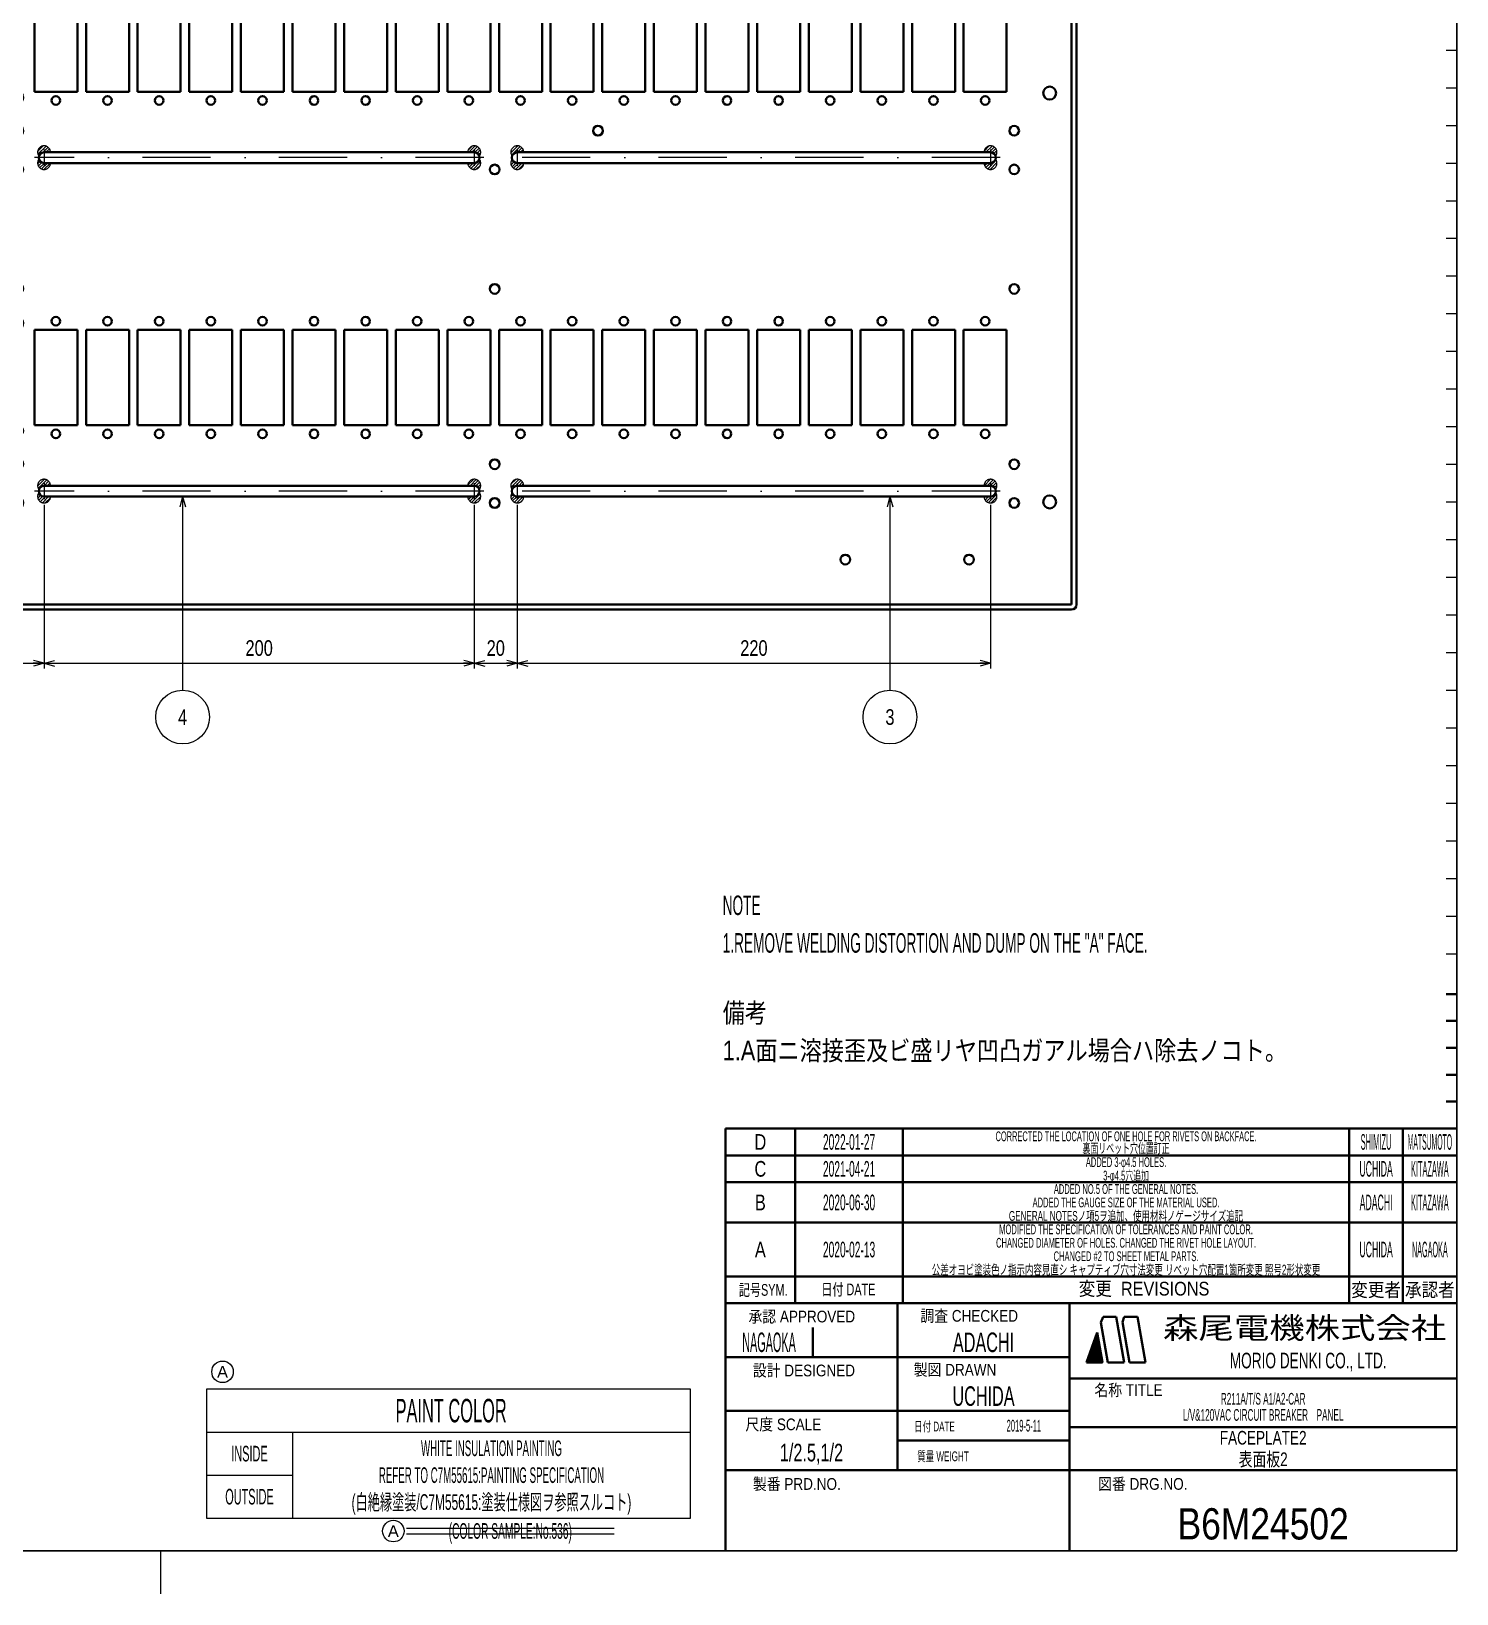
# Model space of a CAD drawing. Header units: millimetres. Extents: x 10 to 832, y 7 to 590.
# Drawn here: x 566.4 to 831.5, y 7 to 297.5 of the extents above; entities that cross this region are included whole.
import ezdxf
from ezdxf.enums import TextEntityAlignment as Align

# ---------------------------------------------------------------- set-up
doc = ezdxf.new("R2010")
doc.units = ezdxf.units.MM
doc.linetypes.add('DASHDOT', pattern=[25.3, 12.7, -6.3, 0, -6.3])
doc.linetypes.add('DIVIDE', pattern=[31.6, 12.7, -6.3, 0, -6.3, 0, -6.3])
for name, color, linetype in [('GR1_01', 7, 'Continuous'), ('GR1_02', 7, 'Continuous'), ('GR1_15', 7, 'Continuous'), ('GR1_16', 7, 'Continuous'), ('図面枠B6M', 7, 'Continuous'), ('表題、部品表_01', 7, 'Continuous'), ('表題、部品表_Layer1', 7, 'Continuous')]:
    doc.layers.add(name, color=color, linetype=linetype)
doc.styles.add('HG丸ｺﾞｼｯｸM-PRO', font='')
doc.styles.get('HG丸ｺﾞｼｯｸM-PRO').set_extended_font_data('HG丸ｺﾞｼｯｸM-PRO')
pattern_1 = [(45, (0, 0), (-0.28284271, 0.28284271), [])]

# ---------------------------------------------------------------- blocks, each defined once
blk = doc.blocks.new('BLKF023')
at = {"layer": '図面枠B6M', "color": 2, "linetype": 'Continuous', "lineweight": 25}
for p in [(831.5, 584), (9.5, 15)]:
    blk.add_line(p, (831.5, 15), dxfattribs=at)
at = {"layer": '図面枠B6M', "color": 4, "linetype": 'Continuous', "lineweight": 13}
for p, q in [((829.5, 294), (831.5, 294)), ((829.5, 287), (831.5, 287)), ((829.5, 280), (831.5, 280)), ((829.5, 273), (831.5, 273)), ((829.5, 266), (831.5, 266)), ((829.5, 259), (831.5, 259)), ((829.5, 252), (831.5, 252)), ((829.5, 245), (831.5, 245)), ((829.5, 238), (831.5, 238)), ((829.5, 231), (831.5, 231)), ((829.5, 224), (831.5, 224)), ((829.5, 217), (831.5, 217)), ((829.5, 210), (831.5, 210)), ((829.5, 203), (831.5, 203)), ((829.5, 196), (831.5, 196)), ((829.5, 189), (831.5, 189)), ((829.5, 182), (831.5, 182)), ((829.5, 175), (831.5, 175)), ((829.5, 168), (831.5, 168)), ((829.5, 161), (831.5, 161)), ((829.5, 154), (831.5, 154)), ((829.5, 147), (831.5, 147)), ((829.5, 140), (831.5, 140)), ((829.5, 133), (831.5, 133)), ((829.5, 126), (831.5, 126)), ((590.5, 7), (590.5, 15))]:
    blk.add_line(p, q, dxfattribs=at)
at = {"layer": '図面枠B6M', "color": 3, "linetype": 'Continuous', "lineweight": 35}
for p, q in [((831.5, 118.5), (829.5, 118.5)), ((831.5, 113.5), (829.5, 113.5)), ((831.5, 108.5), (829.5, 108.5)), ((831.5, 103.5), (829.5, 103.5)), ((831.5, 98.5), (829.5, 98.5)), ((695.5, 93.5), (695.5, 15)), ((695.5, 93.5), (831.5, 93.5)), ((708.5, 93.5), (708.5, 61)), ((728.5, 61), (728.5, 93.5)), ((811.5, 93.5), (811.5, 61)), ((821.5, 93.5), (821.5, 61)), ((831.5, 93.5), (829.5, 93.5)), ((695.5, 88.5), (831.5, 88.5)), ((695.5, 83.5), (831.5, 83.5)), ((695.5, 76), (831.5, 76)), ((695.5, 66), (831.5, 66)), ((695.5, 61), (831.5, 61)), ((727.5, 61), (727.5, 30)), ((759.5, 61), (759.5, 15)), ((765.34, 57.4), (765.73, 58.5)), ((765.73, 58.5), (768.14, 58.5)), ((769.64, 50), (768.14, 58.5)), ((769.68, 58.5), (769.32, 57.51)), ((769.68, 58.5), (772.14, 58.5)), ((773.64, 50), (772.14, 58.5)), ((711.73, 56.5), (711.73, 51)), ((762.64, 50), (764.66, 55.55)), ((764.49, 55.08), (764.71, 55.3)), ((764.57, 55.31), (764.68, 55.42)), ((764.65, 55.53), (764.66, 55.54)), ((765.64, 50), (764.66, 55.55)), ((766.64, 50), (765.34, 57.4)), ((770.64, 50), (769.32, 57.51)), ((762.66, 50), (765.19, 52.53)), ((762.71, 50.19), (765.17, 52.65)), ((762.79, 50.41), (765.15, 52.77)), ((762.8, 50), (765.21, 52.41)), ((762.87, 50.64), (765.13, 52.89)), ((762.94, 50), (765.24, 52.29)), ((762.95, 50.86), (765.11, 53.01)), ((763.04, 51.08), (765.09, 53.13)), ((763.12, 51.3), (765.07, 53.25)), ((763.2, 51.53), (765.05, 53.37)), ((763.28, 51.75), (765.02, 53.49)), ((763.36, 51.97), (765, 53.61)), ((763.44, 52.19), (764.98, 53.73)), ((763.52, 52.42), (764.96, 53.86)), ((763.6, 52.64), (764.94, 53.98)), ((763.68, 52.86), (764.92, 54.1)), ((763.76, 53.08), (764.9, 54.22)), ((763.84, 53.31), (764.88, 54.34)), ((763.93, 53.53), (764.85, 54.46)), ((764.01, 53.75), (764.83, 54.58)), ((764.09, 53.97), (764.81, 54.7)), ((764.17, 54.19), (764.79, 54.82)), ((764.25, 54.42), (764.77, 54.94)), ((764.33, 54.64), (764.75, 55.06)), ((764.41, 54.86), (764.73, 55.18)), ((695.5, 51), (759.5, 51)), ((762.64, 50), (765.64, 50)), ((763.08, 50), (765.26, 52.17)), ((763.22, 50), (765.28, 52.05)), ((763.36, 50), (765.3, 51.93)), ((763.51, 50), (765.32, 51.81)), ((763.65, 50), (765.34, 51.69)), ((763.79, 50), (765.36, 51.57)), ((763.93, 50), (765.38, 51.45)), ((764.07, 50), (765.41, 51.33)), ((764.21, 50), (765.43, 51.21)), ((764.35, 50), (765.45, 51.09)), ((764.5, 50), (765.47, 50.97)), ((764.64, 50), (765.49, 50.85)), ((764.78, 50), (765.51, 50.73)), ((764.92, 50), (765.53, 50.61)), ((765.06, 50), (765.55, 50.49)), ((765.2, 50), (765.58, 50.37)), ((765.34, 50), (765.6, 50.25)), ((765.49, 50), (765.62, 50.13)), ((765.63, 50), (765.64, 50.01)), ((766.64, 50), (769.64, 50)), ((770.64, 50), (773.64, 50)), ((759.5, 47), (831.5, 47)), ((695.5, 41), (759.5, 41)), ((759.5, 38), (831.5, 38)), ((727.5, 35.5), (759.5, 35.5)), ((695.5, 30), (831.5, 30))]:
    blk.add_line(p, q, dxfattribs=at)
at = {"layer": '図面枠B6M', "color": 4, "linetype": 'Continuous', "lineweight": 13, "style": 'HG丸ｺﾞｼｯｸM-PRO'}
for s, height, width, p in [('記号SYM.', 2.182, 0.69227, (702.53, 63.49)), ('日付 DATE', 2.182, 0.692507, (718.37, 63.58)), ('変更  REVISIONS', 2.5455, 0.887352, (773.35, 63.72)), ('変更者', 2.545, 0.887717, (816.5, 63.5)), ('承認者', 2.545, 0.887717, (826.5, 63.5)), ('承認 APPROVED', 2.1818, 0.863151, (709.71, 58.54)), ('調査 CHECKED', 2.182, 0.863174, (740.84, 58.67)), ('設計 DESIGNED', 2.1818, 0.862613, (710.11, 48.51)), ('製図 DRAWN', 2.182, 0.863099, (738.2, 48.65)), ('名称 TITLE', 2.182, 0.862489, (770.47, 44.87)), ('尺度 SCALE', 2.182, 0.862581, (706.28, 38.49)), ('日付 DATE', 1.818, 0.618255, (734.38, 38.09)), ('質量 WEIGHT', 1.818, 0.618812, (735.96, 32.55)), ('製番 PRD.NO.', 2.182, 0.863299, (708.79, 27.41)), ('図番 DRG.NO.', 2.182, 0.863083, (773.12, 27.42))]:
    blk.add_text(s, height=height, dxfattribs=dict(at, width=width)).set_placement(p, align=Align.MIDDLE_CENTER)
at = {"layer": '図面枠B6M', "color": 2, "linetype": 'Continuous', "lineweight": 25, "style": 'HG丸ｺﾞｼｯｸM-PRO', "width": 1.206081}
blk.add_text('森尾電機株式会社', height=4, dxfattribs=at).set_placement((803.22, 56.43), align=Align.MIDDLE_CENTER)
at = {"layer": '図面枠B6M', "color": 3, "linetype": 'Continuous', "lineweight": 35, "style": 'HG丸ｺﾞｼｯｸM-PRO', "width": 0.652197}
blk.add_text('MORIO DENKI CO., LTD.', height=2.9091, dxfattribs=at).set_placement((803.88, 50.36), align=Align.MIDDLE_CENTER)
blk = doc.blocks.new('BLKF024')
at = {"layer": '図面枠B6M', "color": 3, "linetype": 'Continuous', "lineweight": 35, "style": 'HG丸ｺﾞｼｯｸM-PRO'}
for s, height, width, p in [('C', 2.91, 0.782198, (702, 86)), ('2021-04-21', 2.909, 0.488281, (718.5, 86)), ('ADDED 3-φ4.5 HOLES.', 1.8182, 0.577519, (770, 87.25)), ('UCHIDA', 2.909, 0.415827, (816.5, 86)), ('KITAZAWA', 2.909, 0.308644, (826.5, 86)), ('ADDED NO.5 OF THE GENERAL NOTES.', 1.8182, 0.577833, (770, 82.25)), ('B', 2.91, 0.78204, (702, 79.75)), ('2020-06-30', 2.909, 0.488281, (718.5, 79.75)), ('ADACHI', 2.909, 0.415454, (816.5, 79.75)), ('KITAZAWA', 2.909, 0.308644, (826.5, 79.75)), ('MODIFIED THE SPECIFICATION OF TOLERANCES AND PAINT COLOR.', 1.8182, 0.578204, (770, 74.75)), ('A', 2.91, 0.782973, (702, 71)), ('2020-02-13', 2.909, 0.488281, (718.5, 71)), ('UCHIDA', 2.909, 0.415827, (816.5, 71)), ('NAGAOKA', 2.909, 0.334453, (826.5, 71)), ('NAGAOKA', 3.636, 0.414524, (703.61, 53.75)), ('ADACHI', 3.636, 0.619335, (743.5, 53.75)), ('UCHIDA', 3.636, 0.61989, (743.5, 43.75)), ('R211A/T/S A1/A2-CAR', 2.1818, 0.521924, (795.5, 43.25)), ('L/V&120VAC CIRCUIT BREAKER\u3000PANEL', 2.1818, 0.522042, (795.5, 40.25)), ('2019-5-11', 2.182, 0.482367, (751, 38.25)), ('1/2.5,1/2', 3.273, 0.691148, (711.5, 33.25)), ('FACEPLATE2', 2.545, 0.742092, (795.5, 36)), ('B6M24502', 5.818, 0.845653, (795.5, 20))]:
    blk.add_text(s, height=height, dxfattribs=dict(at, width=width)).set_placement(p, align=Align.MIDDLE_CENTER)
blk = doc.blocks.new('FXTIP_ARROW_E')
at = {"color": 0, "linetype": 'Continuous', "lineweight": -2}
for q in [(-1, 0), (-0.97, 0.26), (-0.97, -0.26)]:
    blk.add_line((0, 0), q, dxfattribs=at)
blk = doc.blocks.new('FXTIP_ARROW_S')
at = {"color": 0, "linetype": 'Continuous', "lineweight": -2}
for q in [(-1, 0), (-0.97, 0.26), (-0.97, -0.26)]:
    blk.add_line((0, 0), q, dxfattribs=at)
blk = doc.blocks.new('BLKF046')
at = {"layer": 'GR1_01', "color": 3, "linetype": 'Continuous', "lineweight": 35}
for p, q in [((759.88, 460), (540, 460)), ((540, 190), (540, 460)), ((540, 459.08), (759.88, 459.08)), ((759.88, 459.08), (759.88, 190.92)), ((760.8, 190.92), (760.8, 459.08)), ((759.88, 190.92), (540, 190.92)), ((759.88, 190), (540, 190))]:
    blk.add_line(p, q, dxfattribs=at)
for centre, start, end in [((759.88, 459.08), 0, 90), ((759.88, 190.92), 270, 0)]:
    blk.add_arc(centre, 0.92, start, end, dxfattribs=at)
blk = doc.blocks.new('BLKF045')
at = {"layer": 'GR1_01', "color": 3, "linetype": 'Continuous', "lineweight": 35}
for p, q in [((567, 428), (575, 428)), ((567, 410.24), (567, 428)), ((575, 428), (575, 410.24)), ((576.6, 428), (584.6, 428)), ((576.6, 410.24), (576.6, 428)), ((584.6, 428), (584.6, 410.24)), ((586.2, 428), (594.2, 428)), ((586.2, 410.24), (586.2, 428)), ((594.2, 428), (594.2, 410.24)), ((595.8, 428), (603.8, 428)), ((595.8, 410.24), (595.8, 428)), ((603.8, 428), (603.8, 410.24)), ((605.4, 428), (613.4, 428)), ((605.4, 410.24), (605.4, 428)), ((613.4, 428), (613.4, 410.24)), ((615, 428), (623, 428)), ((615, 410.24), (615, 428)), ((623, 428), (623, 410.24)), ((624.6, 428), (632.6, 428)), ((624.6, 410.24), (624.6, 428)), ((632.6, 428), (632.6, 410.24)), ((634.2, 428), (642.2, 428)), ((634.2, 410.24), (634.2, 428)), ((642.2, 428), (642.2, 410.24)), ((643.8, 428), (651.8, 428)), ((643.8, 410.24), (643.8, 428)), ((651.8, 428), (651.8, 410.24)), ((653.4, 428), (661.4, 428)), ((653.4, 410.24), (653.4, 428)), ((661.4, 428), (661.4, 410.24)), ((663, 428), (671, 428)), ((663, 410.24), (663, 428)), ((671, 428), (671, 410.24)), ((672.6, 428), (680.6, 428)), ((672.6, 410.24), (672.6, 428)), ((680.6, 428), (680.6, 410.24)), ((682.2, 428), (690.2, 428)), ((682.2, 410.24), (682.2, 428)), ((690.2, 428), (690.2, 410.24)), ((691.8, 428), (699.8, 428)), ((691.8, 410.24), (691.8, 428)), ((699.8, 428), (699.8, 410.24)), ((701.4, 428), (709.4, 428)), ((701.4, 410.24), (701.4, 428)), ((709.4, 428), (709.4, 410.24)), ((711, 428), (719, 428)), ((711, 410.24), (711, 428)), ((719, 428), (719, 410.24)), ((720.6, 428), (728.6, 428)), ((720.6, 410.24), (720.6, 428)), ((728.6, 428), (728.6, 410.24)), ((730.2, 428), (738.2, 428)), ((730.2, 410.24), (730.2, 428)), ((738.2, 428), (738.2, 410.24)), ((739.8, 428), (747.8, 428)), ((739.8, 410.24), (739.8, 428)), ((747.8, 428), (747.8, 410.24)), ((575, 410.24), (567, 410.24)), ((584.6, 410.24), (576.6, 410.24)), ((594.2, 410.24), (586.2, 410.24)), ((603.8, 410.24), (595.8, 410.24)), ((613.4, 410.24), (605.4, 410.24)), ((623, 410.24), (615, 410.24)), ((632.6, 410.24), (624.6, 410.24)), ((642.2, 410.24), (634.2, 410.24)), ((651.8, 410.24), (643.8, 410.24)), ((661.4, 410.24), (653.4, 410.24)), ((671, 410.24), (663, 410.24)), ((680.6, 410.24), (672.6, 410.24)), ((690.2, 410.24), (682.2, 410.24)), ((699.8, 410.24), (691.8, 410.24)), ((709.4, 410.24), (701.4, 410.24)), ((719, 410.24), (711, 410.24)), ((728.6, 410.24), (720.6, 410.24)), ((738.2, 410.24), (730.2, 410.24)), ((747.8, 410.24), (739.8, 410.24)), ((567, 366), (575, 366)), ((567, 348.24), (567, 366)), ((575, 366), (575, 348.24)), ((576.6, 366), (584.6, 366)), ((576.6, 348.24), (576.6, 366)), ((584.6, 366), (584.6, 348.24)), ((586.2, 366), (594.2, 366)), ((586.2, 348.24), (586.2, 366)), ((594.2, 366), (594.2, 348.24)), ((595.8, 366), (603.8, 366)), ((595.8, 348.24), (595.8, 366)), ((603.8, 366), (603.8, 348.24)), ((605.4, 366), (613.4, 366)), ((605.4, 348.24), (605.4, 366)), ((613.4, 366), (613.4, 348.24)), ((615, 366), (623, 366)), ((615, 348.24), (615, 366)), ((623, 366), (623, 348.24)), ((624.6, 366), (632.6, 366)), ((624.6, 348.24), (624.6, 366)), ((632.6, 366), (632.6, 348.24)), ((634.2, 366), (642.2, 366)), ((634.2, 348.24), (634.2, 366)), ((642.2, 366), (642.2, 348.24)), ((643.8, 366), (651.8, 366)), ((643.8, 348.24), (643.8, 366)), ((651.8, 366), (651.8, 348.24)), ((653.4, 366), (661.4, 366)), ((653.4, 348.24), (653.4, 366)), ((661.4, 366), (661.4, 348.24)), ((663, 366), (671, 366)), ((663, 348.24), (663, 366)), ((671, 366), (671, 348.24)), ((672.6, 366), (680.6, 366)), ((672.6, 348.24), (672.6, 366)), ((680.6, 366), (680.6, 348.24)), ((682.2, 366), (690.2, 366)), ((682.2, 348.24), (682.2, 366)), ((690.2, 366), (690.2, 348.24)), ((691.8, 366), (699.8, 366)), ((691.8, 348.24), (691.8, 366)), ((699.8, 366), (699.8, 348.24)), ((701.4, 366), (709.4, 366)), ((701.4, 348.24), (701.4, 366)), ((709.4, 366), (709.4, 348.24)), ((711, 366), (719, 366)), ((711, 348.24), (711, 366)), ((719, 366), (719, 348.24)), ((720.6, 366), (728.6, 366)), ((720.6, 348.24), (720.6, 366)), ((728.6, 366), (728.6, 348.24)), ((731, 366), (747, 366)), ((731, 348.24), (731, 366)), ((747, 366), (747, 348.24)), ((575, 348.24), (567, 348.24)), ((584.6, 348.24), (576.6, 348.24)), ((594.2, 348.24), (586.2, 348.24)), ((603.8, 348.24), (595.8, 348.24)), ((613.4, 348.24), (605.4, 348.24)), ((623, 348.24), (615, 348.24)), ((632.6, 348.24), (624.6, 348.24)), ((642.2, 348.24), (634.2, 348.24)), ((651.8, 348.24), (643.8, 348.24)), ((661.4, 348.24), (653.4, 348.24)), ((671, 348.24), (663, 348.24)), ((680.6, 348.24), (672.6, 348.24)), ((690.2, 348.24), (682.2, 348.24)), ((699.8, 348.24), (691.8, 348.24)), ((709.4, 348.24), (701.4, 348.24)), ((719, 348.24), (711, 348.24)), ((728.6, 348.24), (720.6, 348.24)), ((747, 348.24), (731, 348.24)), ((567, 304), (575, 304)), ((567, 286.24), (567, 304)), ((575, 304), (575, 286.24)), ((576.6, 304), (584.6, 304)), ((576.6, 286.24), (576.6, 304)), ((584.6, 304), (584.6, 286.24)), ((586.2, 286.24), (586.2, 304)), ((586.2, 304), (594.2, 304)), ((594.2, 304), (594.2, 286.24)), ((595.8, 286.24), (595.8, 304)), ((595.8, 304), (603.8, 304)), ((603.8, 304), (603.8, 286.24)), ((605.4, 286.24), (605.4, 304)), ((605.4, 304), (613.4, 304)), ((613.4, 304), (613.4, 286.24)), ((615, 286.24), (615, 304)), ((615, 304), (623, 304)), ((623, 304), (623, 286.24)), ((624.6, 304), (632.6, 304)), ((624.6, 286.24), (624.6, 304)), ((632.6, 304), (632.6, 286.24)), ((634.2, 304), (642.2, 304)), ((634.2, 286.24), (634.2, 304)), ((642.2, 304), (642.2, 286.24)), ((643.8, 304), (651.8, 304)), ((643.8, 286.24), (643.8, 304)), ((651.8, 304), (651.8, 286.24)), ((653.4, 304), (661.4, 304)), ((653.4, 286.24), (653.4, 304)), ((661.4, 304), (661.4, 286.24)), ((663, 304), (671, 304)), ((663, 286.24), (663, 304)), ((671, 304), (671, 286.24)), ((672.6, 304), (680.6, 304)), ((672.6, 286.24), (672.6, 304)), ((680.6, 304), (680.6, 286.24)), ((682.2, 304), (690.2, 304)), ((682.2, 286.24), (682.2, 304)), ((690.2, 304), (690.2, 286.24)), ((691.8, 304), (699.8, 304)), ((691.8, 286.24), (691.8, 304)), ((699.8, 304), (699.8, 286.24)), ((701.4, 304), (709.4, 304)), ((701.4, 286.24), (701.4, 304)), ((709.4, 304), (709.4, 286.24)), ((711, 304), (719, 304)), ((711, 286.24), (711, 304)), ((719, 304), (719, 286.24)), ((720.6, 286.24), (720.6, 304)), ((720.6, 304), (728.6, 304)), ((728.6, 304), (728.6, 286.24)), ((730.2, 286.24), (730.2, 304)), ((730.2, 304), (738.2, 304)), ((738.2, 304), (738.2, 286.24)), ((739.8, 286.24), (739.8, 304)), ((739.8, 304), (747.8, 304)), ((747.8, 304), (747.8, 286.24)), ((575, 286.24), (567, 286.24)), ((584.6, 286.24), (576.6, 286.24)), ((594.2, 286.24), (586.2, 286.24)), ((603.8, 286.24), (595.8, 286.24)), ((613.4, 286.24), (605.4, 286.24)), ((623, 286.24), (615, 286.24)), ((632.6, 286.24), (624.6, 286.24)), ((642.2, 286.24), (634.2, 286.24)), ((651.8, 286.24), (643.8, 286.24)), ((661.4, 286.24), (653.4, 286.24)), ((671, 286.24), (663, 286.24)), ((680.6, 286.24), (672.6, 286.24)), ((690.2, 286.24), (682.2, 286.24)), ((699.8, 286.24), (691.8, 286.24)), ((709.4, 286.24), (701.4, 286.24)), ((719, 286.24), (711, 286.24)), ((728.6, 286.24), (720.6, 286.24)), ((738.2, 286.24), (730.2, 286.24)), ((747.8, 286.24), (739.8, 286.24)), ((567, 242), (575, 242)), ((567, 224.24), (567, 242)), ((575, 242), (575, 224.24)), ((576.6, 242), (584.6, 242)), ((576.6, 224.24), (576.6, 242)), ((584.6, 242), (584.6, 224.24)), ((586.2, 242), (594.2, 242)), ((586.2, 224.24), (586.2, 242)), ((594.2, 242), (594.2, 224.24)), ((595.8, 242), (603.8, 242)), ((595.8, 224.24), (595.8, 242)), ((603.8, 242), (603.8, 224.24)), ((605.4, 242), (613.4, 242)), ((605.4, 224.24), (605.4, 242)), ((613.4, 242), (613.4, 224.24)), ((615, 242), (623, 242)), ((615, 224.24), (615, 242)), ((623, 242), (623, 224.24)), ((624.6, 242), (632.6, 242)), ((624.6, 224.24), (624.6, 242)), ((632.6, 242), (632.6, 224.24)), ((634.2, 242), (642.2, 242)), ((634.2, 224.24), (634.2, 242)), ((642.2, 242), (642.2, 224.24)), ((643.8, 242), (651.8, 242)), ((643.8, 224.24), (643.8, 242)), ((651.8, 242), (651.8, 224.24)), ((653.4, 242), (661.4, 242)), ((653.4, 224.24), (653.4, 242)), ((661.4, 242), (661.4, 224.24)), ((663, 242), (671, 242)), ((663, 224.24), (663, 242)), ((671, 242), (671, 224.24)), ((672.6, 242), (680.6, 242)), ((672.6, 224.24), (672.6, 242)), ((680.6, 242), (680.6, 224.24)), ((682.2, 242), (690.2, 242)), ((682.2, 224.24), (682.2, 242)), ((690.2, 242), (690.2, 224.24)), ((691.8, 242), (699.8, 242)), ((691.8, 224.24), (691.8, 242)), ((699.8, 242), (699.8, 224.24)), ((701.4, 242), (709.4, 242)), ((701.4, 224.24), (701.4, 242)), ((709.4, 242), (709.4, 224.24)), ((711, 242), (719, 242)), ((711, 224.24), (711, 242)), ((719, 242), (719, 224.24)), ((720.6, 242), (728.6, 242)), ((720.6, 224.24), (720.6, 242)), ((728.6, 242), (728.6, 224.24)), ((730.2, 242), (738.2, 242)), ((730.2, 224.24), (730.2, 242)), ((738.2, 242), (738.2, 224.24)), ((739.8, 242), (747.8, 242)), ((739.8, 224.24), (739.8, 242)), ((747.8, 242), (747.8, 224.24)), ((575, 224.24), (567, 224.24)), ((584.6, 224.24), (576.6, 224.24)), ((594.2, 224.24), (586.2, 224.24)), ((603.8, 224.24), (595.8, 224.24)), ((613.4, 224.24), (605.4, 224.24)), ((623, 224.24), (615, 224.24)), ((632.6, 224.24), (624.6, 224.24)), ((642.2, 224.24), (634.2, 224.24)), ((651.8, 224.24), (643.8, 224.24)), ((661.4, 224.24), (653.4, 224.24)), ((671, 224.24), (663, 224.24)), ((680.6, 224.24), (672.6, 224.24)), ((690.2, 224.24), (682.2, 224.24)), ((699.8, 224.24), (691.8, 224.24)), ((709.4, 224.24), (701.4, 224.24)), ((719, 224.24), (711, 224.24)), ((728.6, 224.24), (720.6, 224.24)), ((738.2, 224.24), (730.2, 224.24)), ((747.8, 224.24), (739.8, 224.24))]:
    blk.add_line(p, q, dxfattribs=at)
for centre, radius in [((544.3, 447), 1.04), ((755.8, 440), 1.2), ((564, 435.6), 0.9), ((652.6, 435.6), 0.9), ((749.2, 435.6), 0.9), ((564, 429.2), 0.9), ((571, 429.6), 0.8), ((580.6, 429.6), 0.8), ((590.2, 429.6), 0.8), ((599.8, 429.6), 0.8), ((609.4, 429.6), 0.8), ((619, 429.6), 0.8), ((628.6, 429.6), 0.8), ((638.2, 429.6), 0.8), ((647.8, 429.6), 0.8), ((657.4, 429.6), 0.8), ((667, 429.6), 0.8), ((676.6, 429.6), 0.8), ((686.2, 429.6), 0.8), ((695.8, 429.6), 0.8), ((705.4, 429.6), 0.8), ((715, 429.6), 0.8), ((724.6, 429.6), 0.8), ((734.2, 429.6), 0.8), ((743.8, 429.6), 0.8), ((564, 409.2), 0.9), ((571, 408.64), 0.8), ((580.6, 408.64), 0.8), ((590.2, 408.64), 0.8), ((599.8, 408.64), 0.8), ((609.4, 408.64), 0.8), ((619, 408.64), 0.8), ((628.6, 408.64), 0.8), ((638.2, 408.64), 0.8), ((647.8, 408.64), 0.8), ((657.4, 408.64), 0.8), ((667, 408.64), 0.8), ((676.6, 408.64), 0.8), ((686.2, 408.64), 0.8), ((695.8, 408.64), 0.8), ((705.4, 408.64), 0.8), ((715, 408.64), 0.8), ((724.6, 408.64), 0.8), ((734.2, 408.64), 0.8), ((743.8, 408.64), 0.8), ((564, 403), 0.9), ((643, 403), 0.9), ((652.6, 403), 0.9), ((749.2, 403), 0.9), ((564, 395.8), 0.9), ((652.6, 395.8), 0.9), ((749.2, 395.8), 0.9), ((544.3, 385), 1.04), ((564, 373.6), 0.9), ((652.6, 373.6), 0.9), ((749.2, 373.6), 0.9), ((564, 367.2), 0.9), ((571, 367.6), 0.8), ((580.6, 367.6), 0.8), ((590.2, 367.6), 0.8), ((599.8, 367.6), 0.8), ((609.4, 367.6), 0.8), ((619, 367.6), 0.8), ((628.6, 367.6), 0.8), ((638.2, 367.6), 0.8), ((647.8, 367.6), 0.8), ((657.4, 367.6), 0.8), ((667, 367.6), 0.8), ((676.6, 367.6), 0.8), ((686.2, 367.6), 0.8), ((695.8, 367.6), 0.8), ((705.4, 367.6), 0.8), ((715, 367.6), 0.8), ((724.6, 367.6), 0.8), ((735.19, 367.6), 0.8), ((742.81, 367.6), 0.8), ((755.8, 364), 1.2), ((564, 347.2), 0.9), ((571, 346.64), 0.8), ((580.6, 346.64), 0.8), ((590.2, 346.64), 0.8), ((599.8, 346.64), 0.8), ((609.4, 346.64), 0.8), ((619, 346.64), 0.8), ((628.6, 346.64), 0.8), ((638.2, 346.64), 0.8), ((647.8, 346.64), 0.8), ((657.4, 346.64), 0.8), ((667, 346.64), 0.8), ((676.6, 346.64), 0.8), ((686.2, 346.64), 0.8), ((695.8, 346.64), 0.8), ((705.4, 346.64), 0.8), ((715, 346.64), 0.8), ((724.6, 346.64), 0.8), ((735.19, 346.64), 0.8), ((742.81, 346.64), 0.8), ((564, 341), 0.9), ((652.6, 341), 0.9), ((749.2, 341), 0.9), ((564, 333.8), 0.9), ((652.6, 333.8), 0.9), ((749.2, 333.8), 0.9), ((544.3, 323), 1.04), ((564, 311.6), 0.9), ((652.6, 311.6), 0.9), ((749.2, 311.6), 0.9), ((564, 305.2), 0.9), ((571, 305.6), 0.8), ((580.6, 305.6), 0.8), ((590.2, 305.6), 0.8), ((599.8, 305.6), 0.8), ((609.4, 305.6), 0.8), ((619, 305.6), 0.8), ((628.6, 305.6), 0.8), ((638.2, 305.6), 0.8), ((647.8, 305.6), 0.8), ((657.4, 305.6), 0.8), ((667, 305.6), 0.8), ((676.6, 305.6), 0.8), ((686.2, 305.6), 0.8), ((695.8, 305.6), 0.8), ((705.4, 305.6), 0.8), ((715, 305.6), 0.8), ((724.6, 305.6), 0.8), ((734.2, 305.6), 0.8), ((743.8, 305.6), 0.8), ((564, 285.2), 0.9), ((571, 284.64), 0.8), ((580.6, 284.64), 0.8), ((590.2, 284.64), 0.8), ((599.8, 284.64), 0.8), ((609.4, 284.64), 0.8), ((619, 284.64), 0.8), ((628.6, 284.64), 0.8), ((638.2, 284.64), 0.8), ((647.8, 284.64), 0.8), ((657.4, 284.64), 0.8), ((667, 284.64), 0.8), ((676.6, 284.64), 0.8), ((686.2, 284.64), 0.8), ((695.8, 284.64), 0.8), ((705.4, 284.64), 0.8), ((715, 284.64), 0.8), ((724.6, 284.64), 0.8), ((734.2, 284.64), 0.8), ((743.8, 284.64), 0.8), ((755.8, 286), 1.2), ((564, 279), 0.9), ((671.8, 279), 0.9), ((749.2, 279), 0.9), ((564, 271.8), 0.9), ((652.6, 271.8), 0.9), ((749.2, 271.8), 0.9), ((544.3, 261), 1.04), ((564, 249.6), 0.9), ((652.6, 249.6), 0.9), ((749.2, 249.6), 0.9), ((564, 243.2), 0.9), ((571, 243.6), 0.8), ((580.6, 243.6), 0.8), ((590.2, 243.6), 0.8), ((599.8, 243.6), 0.8), ((609.4, 243.6), 0.8), ((619, 243.6), 0.8), ((628.6, 243.6), 0.8), ((638.2, 243.6), 0.8), ((647.8, 243.6), 0.8), ((657.4, 243.6), 0.8), ((667, 243.6), 0.8), ((676.6, 243.6), 0.8), ((686.2, 243.6), 0.8), ((695.8, 243.6), 0.8), ((705.4, 243.6), 0.8), ((715, 243.6), 0.8), ((724.6, 243.6), 0.8), ((734.2, 243.6), 0.8), ((743.8, 243.6), 0.8), ((564, 223.2), 0.9), ((571, 222.64), 0.8), ((580.6, 222.64), 0.8), ((590.2, 222.64), 0.8), ((599.8, 222.64), 0.8), ((609.4, 222.64), 0.8), ((619, 222.64), 0.8), ((628.6, 222.64), 0.8), ((638.2, 222.64), 0.8), ((647.8, 222.64), 0.8), ((657.4, 222.64), 0.8), ((667, 222.64), 0.8), ((676.6, 222.64), 0.8), ((686.2, 222.64), 0.8), ((695.8, 222.64), 0.8), ((705.4, 222.64), 0.8), ((715, 222.64), 0.8), ((724.6, 222.64), 0.8), ((734.2, 222.64), 0.8), ((743.8, 222.64), 0.8), ((564, 217), 0.9), ((652.6, 217), 0.9), ((749.2, 217), 0.9), ((564, 209.8), 0.9), ((652.6, 209.8), 0.9), ((749.2, 209.8), 0.9), ((755.8, 210), 1.2), ((544.3, 199), 1.04), ((717.8, 199.28), 0.9), ((740.8, 199.28), 0.9)]:
    blk.add_circle(centre, radius, dxfattribs=at)
blk.add_blockref('BLKF046', (0, 0), dxfattribs=at)
blk = doc.blocks.new('BLKF058')
at = {"layer": 'GR1_02', "color": 3, "linetype": 'Continuous', "lineweight": 35}
for p, q in [((656.8, 275), (744.8, 275)), ((744.8, 273), (656.8, 273))]:
    blk.add_line(p, q, dxfattribs=at)
for centre, start, end in [((656.8, 274), 90, 270), ((744.8, 274), 270, 90)]:
    blk.add_arc(centre, 1, start, end, dxfattribs=at)
blk = doc.blocks.new('BLKF057')
at = {"layer": 'GR1_02', "color": 4, "linetype": 'DASHDOT', "lineweight": 13}
for p, q in [((746.58, 274), (654.98, 274)), ((656.8, 275.49), (656.8, 272.48)), ((744.8, 275.49), (744.8, 272.48))]:
    blk.add_line(p, q, dxfattribs=at)
at = {"layer": 'GR1_02', "color": 3, "linetype": 'Continuous', "lineweight": 35}
blk.add_blockref('BLKF058', (0, 0), dxfattribs=at)
blk = doc.blocks.new('BLKF060')
at = {"layer": 'GR1_02', "color": 3, "linetype": 'Continuous', "lineweight": 35}
for p, q in [((568.8, 275), (648.8, 275)), ((648.8, 273), (568.8, 273))]:
    blk.add_line(p, q, dxfattribs=at)
for centre, start, end in [((568.8, 274), 90, 270), ((648.8, 274), 270, 90)]:
    blk.add_arc(centre, 1, start, end, dxfattribs=at)
blk = doc.blocks.new('BLKF059')
at = {"layer": 'GR1_02', "color": 4, "linetype": 'DASHDOT', "lineweight": 13}
for p, q in [((650.58, 274), (567.03, 274)), ((568.8, 275.49), (568.8, 272.48)), ((648.8, 275.49), (648.8, 272.48))]:
    blk.add_line(p, q, dxfattribs=at)
at = {"layer": 'GR1_02', "color": 3, "linetype": 'Continuous', "lineweight": 35}
blk.add_blockref('BLKF060', (0, 0), dxfattribs=at)
blk = doc.blocks.new('BLKF062')
at = {"layer": 'GR1_02', "color": 3, "linetype": 'Continuous', "lineweight": 35}
for p, q in [((656.8, 213), (744.8, 213)), ((744.8, 211), (656.8, 211))]:
    blk.add_line(p, q, dxfattribs=at)
for centre, start, end in [((656.8, 212), 90, 270), ((744.8, 212), 270, 90)]:
    blk.add_arc(centre, 1, start, end, dxfattribs=at)
blk = doc.blocks.new('BLKF061')
at = {"layer": 'GR1_02', "color": 4, "linetype": 'DASHDOT', "lineweight": 13}
for p, q in [((656.8, 213.49), (656.8, 210.48)), ((744.8, 213.49), (744.8, 210.48)), ((746.58, 212), (654.98, 212))]:
    blk.add_line(p, q, dxfattribs=at)
at = {"layer": 'GR1_02', "color": 3, "linetype": 'Continuous', "lineweight": 35}
blk.add_blockref('BLKF062', (0, 0), dxfattribs=at)
blk = doc.blocks.new('BLKF064')
at = {"layer": 'GR1_02', "color": 3, "linetype": 'Continuous', "lineweight": 35}
for p, q in [((568.8, 213), (648.8, 213)), ((648.8, 211), (568.8, 211))]:
    blk.add_line(p, q, dxfattribs=at)
for centre, start, end in [((568.8, 212), 90, 270), ((648.8, 212), 270, 90)]:
    blk.add_arc(centre, 1, start, end, dxfattribs=at)
blk = doc.blocks.new('BLKF063')
at = {"layer": 'GR1_02', "color": 4, "linetype": 'DASHDOT', "lineweight": 13}
for p, q in [((568.8, 213.49), (568.8, 210.48)), ((648.8, 213.49), (648.8, 210.48)), ((650.58, 212), (567.03, 212))]:
    blk.add_line(p, q, dxfattribs=at)
at = {"layer": 'GR1_02', "color": 3, "linetype": 'Continuous', "lineweight": 35}
blk.add_blockref('BLKF064', (0, 0), dxfattribs=at)
blk = doc.blocks.new('BLKF071')
at = {"layer": 'GR1_16', "linetype": 'DIVIDE', "lineweight": 13}
h = blk.add_hatch(dxfattribs=at)
h.set_pattern_fill('_USER', color=4, scale=0.4, angle=45, style=0, pattern_type=0)
h.set_pattern_definition(pattern_1)
edge = h.paths.add_edge_path(flags=0)
edge.add_arc((648.8, 275), 1.2, 323.1301, 540)
edge.add_line((647.6, 275), (648.8, 275))
edge.add_arc((648.8, 274), 1, 16.2602, 90, ccw=False)
edge = h.paths.add_edge_path(flags=0)
edge.add_arc((648.8, 273), 1.2, -180, 36.8699, ccw=False)
edge.add_line((647.6, 273), (648.8, 273))
edge.add_arc((648.8, 274), 1, 270, 343.7398)
at = {"layer": 'GR1_16', "color": 4, "linetype": 'DIVIDE', "lineweight": 13}
for centre, start, end in [((648.8, 275), 323.1301, 180), ((648.8, 273), 180, 36.8699)]:
    blk.add_arc(centre, 1.2, start, end, dxfattribs=at)
blk = doc.blocks.new('BLKF072')
at = {"layer": 'GR1_16', "linetype": 'DIVIDE', "lineweight": 13}
h = blk.add_hatch(dxfattribs=at)
h.set_pattern_fill('_USER', color=4, scale=0.4, angle=45, style=0, pattern_type=0)
h.set_pattern_definition(pattern_1)
edge = h.paths.add_edge_path(flags=0)
edge.add_arc((568.8, 275), 1.2, 0, 216.8699, ccw=False)
edge.add_line((570, 275), (568.8, 275))
edge.add_arc((568.8, 274), 1, 90, 163.7398)
edge = h.paths.add_edge_path(flags=0)
edge.add_arc((568.8, 273), 1.2, 143.1301, 360)
edge.add_line((570, 273), (568.8, 273))
edge.add_arc((568.8, 274), 1, 196.2602, 270, ccw=False)
at = {"layer": 'GR1_16', "color": 4, "linetype": 'DIVIDE', "lineweight": 13}
for centre, start, end in [((568.8, 275), 0, 216.8699), ((568.8, 273), 143.1301, 0)]:
    blk.add_arc(centre, 1.2, start, end, dxfattribs=at)
blk = doc.blocks.new('BLKF073')
at = {"layer": 'GR1_16', "linetype": 'DIVIDE', "lineweight": 13}
h = blk.add_hatch(dxfattribs=at)
h.set_pattern_fill('_USER', color=4, scale=0.4, angle=45, style=0, pattern_type=0)
h.set_pattern_definition(pattern_1)
edge = h.paths.add_edge_path(flags=0)
edge.add_arc((648.8, 213), 1.2, 323.1301, 540)
edge.add_line((647.6, 213), (648.8, 213))
edge.add_arc((648.8, 212), 1, 16.2602, 90, ccw=False)
edge = h.paths.add_edge_path(flags=0)
edge.add_arc((648.8, 211), 1.2, -180, 36.8699, ccw=False)
edge.add_line((647.6, 211), (648.8, 211))
edge.add_arc((648.8, 212), 1, 270, 343.7398)
at = {"layer": 'GR1_16', "color": 4, "linetype": 'DIVIDE', "lineweight": 13}
for centre, start, end in [((648.8, 213), 323.1301, 180), ((648.8, 211), 180, 36.8699)]:
    blk.add_arc(centre, 1.2, start, end, dxfattribs=at)
blk = doc.blocks.new('BLKF074')
at = {"layer": 'GR1_16', "linetype": 'DIVIDE', "lineweight": 13}
h = blk.add_hatch(dxfattribs=at)
h.set_pattern_fill('_USER', color=4, scale=0.4, angle=45, style=0, pattern_type=0)
h.set_pattern_definition(pattern_1)
edge = h.paths.add_edge_path(flags=0)
edge.add_arc((568.8, 213), 1.2, 0, 216.8699, ccw=False)
edge.add_line((570, 213), (568.8, 213))
edge.add_arc((568.8, 212), 1, 90, 163.7398)
edge = h.paths.add_edge_path(flags=0)
edge.add_arc((568.8, 211), 1.2, 143.1301, 360)
edge.add_line((570, 211), (568.8, 211))
edge.add_arc((568.8, 212), 1, 196.2602, 270, ccw=False)
at = {"layer": 'GR1_16', "color": 4, "linetype": 'DIVIDE', "lineweight": 13}
for centre, start, end in [((568.8, 213), 0, 216.8699), ((568.8, 211), 143.1301, 0)]:
    blk.add_arc(centre, 1.2, start, end, dxfattribs=at)
blk = doc.blocks.new('BLKF075')
at = {"layer": 'GR1_16', "linetype": 'DIVIDE', "lineweight": 13}
h = blk.add_hatch(dxfattribs=at)
h.set_pattern_fill('_USER', color=4, scale=0.4, angle=45, style=0, pattern_type=0)
h.set_pattern_definition(pattern_1)
edge = h.paths.add_edge_path(flags=0)
edge.add_arc((656.8, 213), 1.2, 0, 216.8699, ccw=False)
edge.add_line((658, 213), (656.8, 213))
edge.add_arc((656.8, 212), 1, 90, 163.7398)
edge = h.paths.add_edge_path(flags=0)
edge.add_arc((656.8, 211), 1.2, 143.1301, 360)
edge.add_line((658, 211), (656.8, 211))
edge.add_arc((656.8, 212), 1, 196.2602, 270, ccw=False)
at = {"layer": 'GR1_16', "color": 4, "linetype": 'DIVIDE', "lineweight": 13}
for centre, start, end in [((656.8, 213), 0, 216.8699), ((656.8, 211), 143.1301, 0)]:
    blk.add_arc(centre, 1.2, start, end, dxfattribs=at)
blk = doc.blocks.new('BLKF076')
at = {"layer": 'GR1_16', "linetype": 'DIVIDE', "lineweight": 13}
h = blk.add_hatch(dxfattribs=at)
h.set_pattern_fill('_USER', color=4, scale=0.4, angle=45, style=0, pattern_type=0)
h.set_pattern_definition(pattern_1)
edge = h.paths.add_edge_path(flags=0)
edge.add_arc((744.8, 213), 1.2, 323.1301, 540)
edge.add_line((743.6, 213), (744.8, 213))
edge.add_arc((744.8, 212), 1, 16.2602, 90, ccw=False)
edge = h.paths.add_edge_path(flags=0)
edge.add_arc((744.8, 211), 1.2, -180, 36.8699, ccw=False)
edge.add_line((743.6, 211), (744.8, 211))
edge.add_arc((744.8, 212), 1, 270, 343.7398)
at = {"layer": 'GR1_16', "color": 4, "linetype": 'DIVIDE', "lineweight": 13}
for centre, start, end in [((744.8, 213), 323.1301, 180), ((744.8, 211), 180, 36.8699)]:
    blk.add_arc(centre, 1.2, start, end, dxfattribs=at)
blk = doc.blocks.new('BLKF077')
at = {"layer": 'GR1_16', "linetype": 'DIVIDE', "lineweight": 13}
h = blk.add_hatch(dxfattribs=at)
h.set_pattern_fill('_USER', color=4, scale=0.4, angle=45, style=0, pattern_type=0)
h.set_pattern_definition(pattern_1)
edge = h.paths.add_edge_path(flags=0)
edge.add_arc((656.8, 275), 1.2, 0, 216.8699, ccw=False)
edge.add_line((658, 275), (656.8, 275))
edge.add_arc((656.8, 274), 1, 90, 163.7398)
edge = h.paths.add_edge_path(flags=0)
edge.add_arc((656.8, 273), 1.2, 143.1301, 360)
edge.add_line((658, 273), (656.8, 273))
edge.add_arc((656.8, 274), 1, 196.2602, 270, ccw=False)
at = {"layer": 'GR1_16', "color": 4, "linetype": 'DIVIDE', "lineweight": 13}
for centre, start, end in [((656.8, 275), 0, 216.8699), ((656.8, 273), 143.1301, 0)]:
    blk.add_arc(centre, 1.2, start, end, dxfattribs=at)
blk = doc.blocks.new('BLKF078')
at = {"layer": 'GR1_16', "linetype": 'DIVIDE', "lineweight": 13}
h = blk.add_hatch(dxfattribs=at)
h.set_pattern_fill('_USER', color=4, scale=0.4, angle=45, style=0, pattern_type=0)
h.set_pattern_definition(pattern_1)
edge = h.paths.add_edge_path(flags=0)
edge.add_arc((744.8, 275), 1.2, 323.1301, 540)
edge.add_line((743.6, 275), (744.8, 275))
edge.add_arc((744.8, 274), 1, 16.2602, 90, ccw=False)
edge = h.paths.add_edge_path(flags=0)
edge.add_arc((744.8, 273), 1.2, -180, 36.8699, ccw=False)
edge.add_line((743.6, 273), (744.8, 273))
edge.add_arc((744.8, 274), 1, 270, 343.7398)
at = {"layer": 'GR1_16', "color": 4, "linetype": 'DIVIDE', "lineweight": 13}
for centre, start, end in [((744.8, 275), 323.1301, 180), ((744.8, 273), 180, 36.8699)]:
    blk.add_arc(centre, 1.2, start, end, dxfattribs=at)
blk = doc.blocks.new('BLKF089')
at = {"layer": '表題、部品表_Layer1', "color": 4, "linetype": 'Continuous', "lineweight": 13}
blk.add_circle((601.99, 48.26), 2, dxfattribs=at)
at = {"layer": '表題、部品表_Layer1', "color": 4, "linetype": 'Continuous', "lineweight": 13, "style": 'HG丸ｺﾞｼｯｸM-PRO', "width": 1.042301}
blk.add_text('A', height=2.18, dxfattribs=at).set_placement((601.99, 48.26), align=Align.MIDDLE_CENTER)
blk = doc.blocks.new('BLKF090')
at = {"layer": '表題、部品表_Layer1', "color": 4, "linetype": 'Continuous', "lineweight": 13}
blk.add_circle((633.75, 18.65), 2, dxfattribs=at)
at = {"layer": '表題、部品表_Layer1', "color": 4, "linetype": 'Continuous', "lineweight": 13, "style": 'HG丸ｺﾞｼｯｸM-PRO', "width": 1.042301}
blk.add_text('A', height=2.18, dxfattribs=at).set_placement((633.75, 18.65), align=Align.MIDDLE_CENTER)
blk = doc.blocks.new('BLKF092')
at = {"layer": '表題、部品表_01', "color": 3, "linetype": 'Continuous', "lineweight": 13}
for p, q in [((689, 45.05), (599, 45.05)), ((599, 45.05), (599, 21.05)), ((689, 21.05), (689, 45.05)), ((599, 37.05), (689, 37.05)), ((615, 37.05), (615, 21.05)), ((599, 29.05), (615, 29.05)), ((599, 21.05), (689, 21.05))]:
    blk.add_line(p, q, dxfattribs=at)
at = {"layer": '表題、部品表_01', "color": 3, "linetype": 'Continuous', "lineweight": 13, "style": 'HG丸ｺﾞｼｯｸM-PRO'}
for s, height, width, p in [('PAINT COLOR', 4.3636, 0.522273, (644.5, 41.05)), ('INSIDE', 2.909, 0.521235, (607, 33.05)), ('OUTSIDE', 2.909, 0.521235, (607, 25.05))]:
    blk.add_text(s, height=height, dxfattribs=dict(at, width=width)).set_placement(p, align=Align.MIDDLE_CENTER)
blk = doc.blocks.new('BLKF091')
at = {"layer": '表題、部品表_01', "color": 3, "linetype": 'Continuous', "lineweight": 13}
blk.add_blockref('BLKF092', (0, 0), dxfattribs=at)
at = {"layer": '表題、部品表_01', "color": 3, "linetype": 'Continuous', "lineweight": 13, "style": 'HG丸ｺﾞｼｯｸM-PRO'}
for s, width, p in [('WHITE INSULATION PAINTING', 0.464685, (652, 34.05)), ('REFER TO C7M55615:PAINTING SPECIFICATION', 0.464716, (652, 29.05)), ('(白絶縁塗装/C7M55615:塗装仕様図ヲ参照スルコト)', 0.570008, (652, 24.05))]:
    blk.add_text(s, height=2.9091, dxfattribs=dict(at, width=width)).set_placement(p, align=Align.MIDDLE_CENTER)

msp = doc.modelspace()

# ---------------------------------------------------------------- linework, layer by layer
at = {"layer": 'GR1_15', "color": 4, "linetype": 'Continuous', "lineweight": 13}
for p, q in [((594.57, 211), (594.57, 175)), ((726.1, 211), (726.1, 175))]:
    msp.add_line(p, q, dxfattribs=at)
for centre in [(594.57, 170), (726.1, 170)]:
    msp.add_circle(centre, 5, dxfattribs=at)
at = {"layer": 'GR1_16', "color": 4, "linetype": 'Continuous', "lineweight": 13}
for p, q in [((568.8, 209.48), (568.8, 179)), ((648.8, 209.48), (648.8, 179)), ((656.8, 209.48), (656.8, 179)), ((744.8, 209.48), (744.8, 179)), ((540, 180), (568.8, 180)), ((568.8, 180), (648.8, 180)), ((648.8, 180), (656.8, 180)), ((656.8, 180), (744.8, 180))]:
    msp.add_line(p, q, dxfattribs=at)
at = {"layer": '表題、部品表_Layer1', "color": 4, "linetype": 'Continuous', "lineweight": 13}
for p, q in [((636.18, 19.17), (674.82, 19.17)), ((636.18, 18.17), (674.82, 18.17))]:
    msp.add_line(p, q, dxfattribs=at)

# ---------------------------------------------------------------- block references
at = {"layer": 'GR1_01', "color": 3, "linetype": 'Continuous', "lineweight": 35}
msp.add_blockref('BLKF045', (0, 0), dxfattribs=at)
at = {"layer": 'GR1_02', "color": 4, "linetype": 'DASHDOT', "lineweight": 13}
for name in ['BLKF059', 'BLKF057', 'BLKF063', 'BLKF061']:
    msp.add_blockref(name, (0, 0), dxfattribs=at)
at = {"layer": 'GR1_15', "color": 4, "linetype": 'Continuous', "lineweight": 13, "xscale": 2, "yscale": 2, "rotation": 90}
for p in [(594.57, 211), (726.1, 211)]:
    msp.add_blockref('FXTIP_ARROW_S', p, dxfattribs=at)
at = {"layer": 'GR1_16', "color": 4, "linetype": 'DIVIDE', "lineweight": 13}
for name in ['BLKF072', 'BLKF071', 'BLKF077', 'BLKF078', 'BLKF074', 'BLKF073', 'BLKF075', 'BLKF076']:
    msp.add_blockref(name, (0, 0), dxfattribs=at)
at = {"layer": 'GR1_16', "color": 4, "linetype": 'Continuous', "lineweight": 13, "xscale": 2, "yscale": 2}
for name, p, rotation in [('FXTIP_ARROW_E', (568.8, 180), 360), ('FXTIP_ARROW_S', (568.8, 180), 180), ('FXTIP_ARROW_E', (648.8, 180), 360), ('FXTIP_ARROW_S', (648.8, 180), 180), ('FXTIP_ARROW_E', (656.8, 180), 360), ('FXTIP_ARROW_S', (656.8, 180), 180), ('FXTIP_ARROW_E', (744.8, 180), 360)]:
    msp.add_blockref(name, p, dxfattribs=dict(at, rotation=rotation))
at = {"layer": '図面枠B6M', "color": 4, "linetype": 'Continuous', "lineweight": 13}
msp.add_blockref('BLKF023', (0, 0), dxfattribs=at)
at = {"layer": '図面枠B6M', "color": 3, "linetype": 'Continuous', "lineweight": 35}
msp.add_blockref('BLKF024', (0, 0), dxfattribs=at)
at = {"layer": '表題、部品表_01', "color": 3, "linetype": 'Continuous', "lineweight": 13}
msp.add_blockref('BLKF091', (0, 0), dxfattribs=at)
at = {"layer": '表題、部品表_Layer1', "color": 4, "linetype": 'Continuous', "lineweight": 13}
for name in ['BLKF089', 'BLKF090']:
    msp.add_blockref(name, (0, 0), dxfattribs=at)

# ---------------------------------------------------------------- texts
at = {"layer": 'GR1_15', "color": 3, "linetype": 'Continuous', "lineweight": 35, "style": 'HG丸ｺﾞｼｯｸM-PRO', "width": 0.784542}
for s, p in [('4', (594.57, 170)), ('3', (726.1, 170))]:
    msp.add_text(s, height=2.91, rotation=0, dxfattribs=at).set_placement(p, align=Align.MIDDLE_CENTER)
at = {"layer": 'GR1_16', "color": 3, "linetype": 'Continuous', "lineweight": 35, "style": 'HG丸ｺﾞｼｯｸM-PRO', "width": 0.784542}
for s, p in [('200', (608.8, 180.5)), ('20', (652.8, 180.5)), ('220', (700.8, 180.5))]:
    msp.add_text(s, height=2.909, rotation=0, dxfattribs=at).set_placement(p, align=Align.BOTTOM_CENTER)
at = {"layer": '図面枠B6M', "color": 3, "linetype": 'Continuous', "lineweight": 35, "style": 'HG丸ｺﾞｼｯｸM-PRO'}
for s, height, width, p in [('CORRECTED THE LOCATION OF ONE HOLE FOR RIVETS ON BACKFACE.', 1.8182, 0.497954, (770, 92.05)), ('D', 2.91, 0.784656, (702, 91)), ('2022-01-27', 2.909, 0.488281, (718.5, 91)), ('裏面リベット穴位置訂正', 1.8182, 0.578238, (770, 89.83)), ('SHIMIZU', 2.909, 0.359252, (816.5, 91)), ('3-φ4.5穴追加', 1.818, 0.577278, (770, 84.75)), ('GENERAL NOTESノ項5ヲ追加、使用材料ノゲージサイズ追記', 1.8182, 0.619037, (770, 77.25)), ('ADDED THE GAUGE SIZE OF THE MATERIAL USED.', 1.8182, 0.578029, (770, 79.75)), ('CHANGED DIAMETER OF HOLES. CHANGED THE RIVET HOLE LAYOUT.', 1.8182, 0.577952, (770, 72.25)), ('CHANGED #2 TO SHEET METAL PARTS.', 1.8182, 0.577861, (770, 69.75)), ('公差オヨビ塗装色ノ指示内容見直シ キャプティブ穴寸法変更 リベット穴配置1箇所変更 照号2形状変更', 1.8182, 0.618866, (770, 67.25)), ('表面板2', 2.545, 0.741028, (795.5, 32))]:
    msp.add_text(s, height=height, dxfattribs=dict(at, width=width)).set_placement(p, align=Align.MIDDLE_CENTER)
at = {"layer": '図面枠B6M', "color": 7, "linetype": 'Continuous', "lineweight": 13, "style": 'HG丸ｺﾞｼｯｸM-PRO', "width": 0.26157}
msp.add_text('MATSUMOTO', height=2.909, dxfattribs=at).set_placement((826.5, 91), align=Align.MIDDLE_CENTER)
at = {"layer": '表題、部品表_01', "color": 3, "linetype": 'Continuous', "lineweight": 35, "style": 'HG丸ｺﾞｼｯｸM-PRO'}
for s, height, width, p in [('NOTE', 3.636, 0.521195, (695, 135)), ('1.REMOVE WELDING DISTORTION AND DUMP ON THE "A" FACE.', 3.6364, 0.522399, (695, 128)), ('備考', 3.636, 0.830707, (695, 115)), ('1.A面ニ溶接歪及ビ盛リヤ凹凸ガアル場合ハ除去ノコト。', 3.6364, 0.830674, (695, 108))]:
    msp.add_text(s, height=height, dxfattribs=dict(at, width=width)).set_placement(p, align=Align.MIDDLE_LEFT)
at = {"layer": '表題、部品表_Layer1', "color": 3, "linetype": 'Continuous', "lineweight": 13, "style": 'HG丸ｺﾞｼｯｸM-PRO', "width": 0.488473}
msp.add_text('(COLOR SAMPLE:No.536)', height=2.9091, dxfattribs=at).set_placement((655.5, 18.67), align=Align.MIDDLE_CENTER)

doc.saveas('drawing.dxf')
